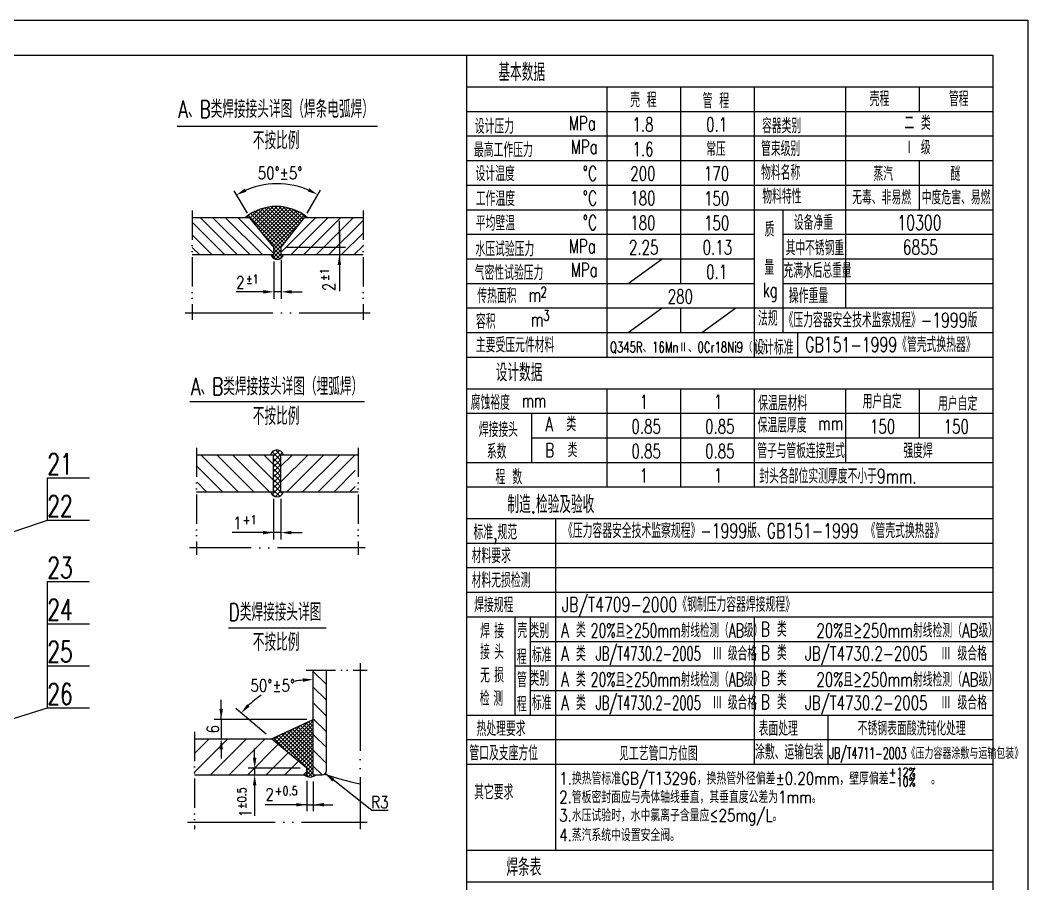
# Model space of a CAD drawing. Extents: x -11958 to 3251, y -1845 to 8235.
# Drawn here: x -8277 to -4830, y 5282 to 8235 of the extents above; entities that cross this region are included whole.
import ezdxf

# ---------------------------------------------------------------- set-up
doc = ezdxf.new("R2010")
doc.units = 0
doc.header["$LTSCALE"] = 10
for name, pattern in [('CONTINOUS', [0]), ('DIVIDE-M', [39, 30, -3, 0, -3, 0, -3]), ('DIVIDE-S', [16, 10, -2, 0, -2, 0, -2])]:
    doc.linetypes.add(name, pattern=pattern)
doc.layers.get('0').update_dxf_attribs({"linetype": 'CONTINUOUS'})
for name, color, linetype in [('CDR_DEFSET', 7, 'CONTINUOUS'), ('CDR_DIM', 7, 'CONTINUOUS'), ('CDR_DWG1', 4, 'CONTINUOUS'), ('CDR_DWG4', 3, 'DIVIDE-M')]:
    doc.layers.add(name, color=color, linetype=linetype)
doc.styles.add('HZ', font='ROMANS.shx', dxfattribs={"width": 0.75, "height": 35, "bigfont": 'HZ.shx'})
doc.styles.add('ROMANC', font='romanc', dxfattribs={"bigfont": 'hz'})
doc.styles.add('SBHZ', font='ROMANS', dxfattribs={"width": 0.85, "bigfont": 'HZ.SHX'})

# ---------------------------------------------------------------- blocks, each defined once
blk = doc.blocks.new('D')
at = {"style": 'SBHZ', "width": 0.7}
for s, p in [('材料要求', (-17.37, -2.9)), ('材料无损检测', (-17.37, -9.89))]:
    blk.add_text(s, height=4.2, dxfattribs=at).set_placement(p)

msp = doc.modelspace()

# ---------------------------------------------------------------- hatches: boundary and pattern name
at = {"layer": 'CDR_DIM', "linetype": 'CONTINOUS'}
h = msp.add_hatch(dxfattribs=at)
h.set_pattern_fill('ANSI37', scale=3, style=0)
h.set_pattern_definition([(45, (-10526.414, 4401.787), (-6.735192, 6.735192), []), (135, (-10526.414, 4401.787), (-6.735192, -6.735192), [])])
h.paths.add_polyline_path([(-7505.8, 7560.7), (-7492.1, 7560.7), (-7409, 7459.5), (-7409, 7433.7), (-7419.5, 7433.7, 0.744199), (-7375.7, 7433.7), (-7383.8, 7433.7), (-7383.8, 7459.5), (-7304.3, 7560.7), (-7294.5, 7560.7, 0.356991)])
h = msp.add_hatch(dxfattribs=at)
h.set_pattern_fill('ANSI31', color=256, scale=9.6, angle=90, style=0)
h.set_pattern_definition([(135, (-976.264, 7168.826), (-21.55261, -21.55261), [])])
h.paths.add_polyline_path([(-7688.4, 7560.7), (-7688.4, 7433.7), (-7409, 7433.7), (-7409, 7459.5), (-7492.1, 7560.7)])
h = msp.add_hatch(dxfattribs=at)
h.set_pattern_fill('ANSI31', color=256, scale=9.6, style=0)
h.set_pattern_definition([(45, (-976.264, 7168.826), (-21.55261, 21.55261), [])])
h.paths.add_polyline_path([(-7304.3, 7560.7), (-7383.8, 7459.5), (-7383.8, 7433.7), (-7103.7, 7433.7), (-7103.7, 7560.7)])
h = msp.add_hatch(dxfattribs=at)
h.set_pattern_fill('ANSI37', scale=4, style=0)
h.set_pattern_definition([(45, (-11957.66, -1844.616), (-8.980256, 8.980256), []), (135, (-11957.66, -1844.616), (-8.980256, -8.980256), [])])
h.paths.add_polyline_path([(-7384.6, 6749.4), (-7376.5, 6749.4, 0.744199), (-7420.3, 6749.4), (-7409.8, 6749.4), (-7409.8, 6622.4), (-7420.3, 6622.4, 0.744199), (-7376.5, 6622.4), (-7384.6, 6622.4)])
h = msp.add_hatch(dxfattribs=at)
h.set_pattern_fill('ANSI31', scale=12, style=0)
h.set_pattern_definition([(135, (-3124.36, 652.995), (26.94077, 26.94077), [])])
h.paths.add_polyline_path([(-7671.8, 6622.4), (-7671.8, 6749.4), (-7407.6, 6749.4), (-7407.6, 6622.4)])
h = msp.add_hatch(dxfattribs=at)
h.set_pattern_fill('ANSI31', scale=12, angle=90, style=0)
h.set_pattern_definition([(45, (-2557.71, 652.995), (26.94077, -26.94077), [])])
h.paths.add_polyline_path([(-7384.6, 6622.4), (-7384.6, 6749.4), (-7130.3, 6749.4), (-7130.3, 6622.4)])
h = msp.add_hatch(dxfattribs=at)
h.set_pattern_fill('ANSI31', color=256, scale=12, angle=90, style=0)
h.set_pattern_definition([(135, (-26045.693, 1395.602), (-26.94077, -26.94077), [])])
h.paths.add_polyline_path([(-7229.1, 6013.1), (-7273.9, 6013.1), (-7273.9, 5655), (-7241.1, 5655, 0.414214), (-7229.1, 5667)])
h = msp.add_hatch(dxfattribs=at)
h.set_pattern_fill('ANSI37', scale=3, style=0)
h.set_pattern_definition([(45, (-13015.314, 2698.462), (-6.735192, 6.735192), []), (135, (-13015.314, 2698.462), (-6.735192, -6.735192), [])])
h.paths.add_polyline_path([(-7296.3, 5677.4), (-7296.3, 5655), (-7303.7, 5655, 0.420519), (-7266.5, 5655), (-7273.9, 5655), (-7273.9, 5844.3), (-7416.4, 5778.2)])
h = msp.add_hatch(dxfattribs=at)
h.set_pattern_fill('ANSI31', color=256, scale=360, style=0)
h.set_pattern_definition([(45, (2385.037, -6926.363), (-31.8198, 31.8198), [])])
h.paths.add_polyline_path([(-7680.2, 5778.2), (-7680.2, 5655), (-7296.3, 5655), (-7296.3, 5677.4), (-7416.4, 5778.2)])

# ---------------------------------------------------------------- linework, layer by layer
for p, q in [((-6269.7, 8007.4), (-6269.7, 7083.4)), ((-6017.7, 8007.4), (-6017.7, 7335.4)), ((-5453.7, 8007.4), (-5453.7, 7251.4)), ((-5201.7, 8007.4), (-5201.7, 7923.4)), ((-6749.7, 7923.4), (-4949.7, 7923.4)), ((-6749.7, 7839.4), (-4949.7, 7839.4)), ((-6749.7, 7755.4), (-5765.7, 7755.4)), ((-6749.7, 7755.4), (-4949.7, 7755.4)), ((-5201.7, 7755.4), (-5201.7, 7671.4)), ((-6749.7, 7671.4), (-4949.7, 7671.4)), ((-6749.7, 7587.4), (-4949.7, 7587.4)), ((-6749.7, 7503.4), (-5765.7, 7503.4)), ((-5667.9, 7503.4), (-4949.7, 7503.4)), ((-6749.7, 7419.4), (-5765.7, 7419.4)), ((-5667.9, 7419.4), (-4949.7, 7419.4)), ((-6749.7, 7335.4), (-5765.7, 7335.4)), ((-5667.9, 7335.4), (-4949.7, 7335.4)), ((-6749.7, 7251.4), (-4949.7, 7251.4)), ((-6017.7, 7251.4), (-6017.7, 7167.4)), ((-6749.7, 7167.4), (-4949.7, 7167.4)), ((-6269.7, 6975.4), (-6269.7, 6639.4)), ((-6017.7, 6975.4), (-6017.7, 6639.4)), ((-5453.7, 6975.4), (-5453.7, 6723.4)), ((-6749.7, 6891.4), (-4949.7, 6891.4)), ((-6527, 6891.4), (-6527, 6723.4)), ((-6527, 6807.4), (-4949.7, 6807.4)), ((-6749.7, 6723.4), (-4949.7, 6723.4)), ((-6445.4, 6531.4), (-6445.4, 5397.4)), ((-6749.7, 6447.4), (-4949.7, 6447.4)), ((-6749.7, 6363.4), (-4949.7, 6363.4)), ((-6749.7, 6279.4), (-4949.7, 6279.4)), ((-6749.7, 6195.4), (-4949.7, 6195.4)), ((-6585.1, 6195.4), (-6585.1, 5859.4)), ((-6532.3, 6195.4), (-6532.3, 5859.4)), ((-6532.3, 6111.4), (-4949.7, 6111.4)), ((-6585.1, 6027.4), (-4949.7, 6027.4)), ((-6532.3, 5943.4), (-4949.7, 5943.4)), ((-6749.7, 5859.4), (-4949.7, 5859.4)), ((-5513.5, 5859.4), (-5513.5, 5691.4)), ((-6749.7, 5775.4), (-4949.7, 5775.4)), ((-6749.7, 5691.4), (-4949.7, 5691.4))]:
    msp.add_line(p, q)
at = {"color": 4, "linetype": 'Continuous'}
for p, q in [((-7674, 6749.4), (-7409.8, 6749.4)), ((-7409.8, 6622.4), (-7409.8, 6749.4)), ((-7384.6, 6749.4), (-7120.5, 6749.4)), ((-7384.6, 6622.4), (-7384.6, 6749.4)), ((-7674, 6622.4), (-7409.8, 6622.4)), ((-7384.6, 6622.4), (-7120.5, 6622.4))]:
    msp.add_line(p, q, dxfattribs=at)
at = {"color": 7, "linetype": 'Continuous'}
msp.add_line((-7409.8, 6483.3), (-7551.8, 6483.3), dxfattribs=at)
msp.add_lwpolyline([(-11957.7, -1844.6), (-11957.7, 8235.4), (-4829.7, 8235.4), (-4829.7, -1844.6)], close=True)
at = {"color": 4, "linetype": 'Continuous'}
for centre, start, end in [((-7398.4, 6742.8), 16.6868, 163.3132), ((-7398.4, 6628.9), 196.6868, 343.3132)]:
    msp.add_arc(centre, 22.9, start, end, dxfattribs=at)
at = {"layer": 'CDR_DIM', "linetype": 'CONTINOUS'}
for p, q in [((-7739.8, 7873.3), (-7054.7, 7873.3)), ((-7250.9, 7653.6), (-7296, 7575.3)), ((-5201.7, 7671.4), (-5201.7, 7587.4)), ((-7546, 7651.9), (-7500.7, 7575.2)), ((-7184.7, 7504.2), (-7184.7, 7549.2)), ((-7184.7, 7514), (-7184.7, 7309.1)), ((-7364.2, 7459.2), (-7163.6, 7459.2)), ((-7383.8, 7416.2), (-7383.8, 7282.5)), ((-7409, 7409.7), (-7409, 7282.5)), ((-7445, 7306.5), (-7538.2, 7306.5)), ((-7383.8, 7306.5), (-7409, 7306.5)), ((-7347.8, 7306.5), (-7311.8, 7306.5)), ((-7564.4, 6158), (-7230, 6158)), ((-7589.1, 5844.9), (-7589.1, 5911.5)), ((-7434.8, 5793.6), (-7539.3, 5881.3)), ((-7296.3, 5844.3), (-7613.1, 5844.3)), ((-7589.1, 5844.3), (-7589.1, 5778.2)), ((-7589.1, 5744.6), (-7589.1, 5711)), ((-7474.6, 5711), (-7474.6, 5744.6)), ((-7318.7, 5677.4), (-7497, 5677.4)), ((-7474.6, 5677.4), (-7474.6, 5655)), ((-7073.5, 5533.1), (-7233.4, 5659.2)), ((-7474.6, 5619), (-7474.6, 5514.7)), ((-7296.3, 5634.4), (-7296.3, 5530.4)), ((-7273.9, 5632.6), (-7273.9, 5530.4)), ((-7296.3, 5552.8), (-7438.2, 5552.8)), ((-7296.3, 5552.8), (-7206.7, 5552.8)), ((-7018.4, 5533.1), (-7073.5, 5533.1))]:
    msp.add_line(p, q, dxfattribs=at)
at = {"layer": 'CDR_DIM'}
for p, q in [((-5667.9, 7587.4), (-5667.9, 7167.4)), ((-5617.9, 7167.4), (-5617.9, 7083.4))]:
    msp.add_line(p, q, dxfattribs=at)
at = {"layer": 'CDR_DIM', "color": 7, "linetype": 'CONTINOUS'}
for p, q in [((-5201.7, 7503.4), (-4949.7, 7503.4)), ((-6197.2, 7335.4), (-6080.7, 7419.4)), ((-6197.2, 7167.4), (-6080.7, 7251.4)), ((-5945.2, 7167.4), (-5828.7, 7251.4)), ((-5201.7, 6975.4), (-5201.7, 6807.4)), ((-7409.8, 6598.4), (-7409.8, 6459.3)), ((-7384.6, 6598.4), (-7384.6, 6459.3)), ((-7384.6, 6483.3), (-7409.8, 6483.3)), ((-7348.6, 6483.3), (-7312.6, 6483.3))]:
    msp.add_line(p, q, dxfattribs=at)
at = {"layer": 'CDR_DIM', "linetype": 'Continuous'}
msp.add_line((-7695.9, 6931), (-7098.5, 6931), dxfattribs=at)
at = {"layer": 'CDR_DIM', "color": 7, "linetype": 'CONTINOUS'}
for points in [[(-8183.7, 6526), (-8183.7, 6670), (-8039.7, 6670)], [(-9188.5, 6187.2), (-8183.7, 6526), (-8039.7, 6526)], [(-8183.7, 6171.8), (-8183.7, 6315.8), (-8039.7, 6315.8)], [(-8183.7, 6027.8), (-8183.7, 6171.8), (-8039.7, 6171.8)], [(-8183.7, 5883.8), (-8183.7, 6027.8), (-8039.7, 6027.8)], [(-9877.8, 5354.2), (-8183.7, 5883.8), (-8039.7, 5883.8)]]:
    msp.add_lwpolyline(points, dxfattribs=at)
at = {"layer": 'CDR_DIM', "linetype": 'CONTINOUS'}
for centre, radius, start, end in [((-7397, 7399.8), 276.1, 65.3024, 115.3441), ((-7273.9, 5658.6), 322.4, 96.4011, 101.5172), ((-7273.9, 5658.6), 322.4, 123.5335, 133.5989)]:
    msp.add_arc(centre, radius, start, end, dxfattribs=at)
for points in [[(-7502.9, 7649), (-7508.5, 7659.6), (-7537.5, 7637.5)], [(-7288.5, 7660.9), (-7294, 7650.2), (-7259.3, 7639)], [(-7192.2, 7504.2), (-7177.2, 7504.2), (-7184.7, 7459.2)], [(-7190.7, 7397.7), (-7178.7, 7397.7), (-7184.7, 7433.7)], [(-7445, 7312.5), (-7445, 7300.5), (-7409, 7306.5)], [(-7347.8, 7312.5), (-7347.8, 7300.5), (-7383.8, 7306.5)], [(-7310.2, 5985), (-7309.5, 5973), (-7273.9, 5981)], [(-7491.9, 5888), (-7500.6, 5896.2), (-7520.9, 5865.9)], [(-7583.1, 5880.3), (-7595.1, 5880.3), (-7589.1, 5844.3)], [(-7595.1, 5742.2), (-7583.1, 5742.2), (-7589.1, 5778.2)], [(-7468.6, 5713.4), (-7480.6, 5713.4), (-7474.6, 5677.4)], [(-7480.6, 5619), (-7468.6, 5619), (-7474.6, 5655)], [(-7201.4, 5641.6), (-7208.8, 5632.2), (-7233.4, 5659.2)], [(-7332.3, 5546.8), (-7332.3, 5558.8), (-7296.3, 5552.8)], [(-7237.9, 5558.8), (-7237.9, 5546.8), (-7273.9, 5552.8)]]:
    msp.add_solid(points, dxfattribs=at)
at = {"layer": 'CDR_DIM', "color": 7, "linetype": 'CONTINOUS'}
for points in [[(-7445.8, 6489.3), (-7445.8, 6477.3), (-7409.8, 6483.3)], [(-7348.6, 6489.3), (-7348.6, 6477.3), (-7384.6, 6483.3)]]:
    msp.add_solid(points, dxfattribs=at)
at = {"layer": 'CDR_DWG1'}
for p, q in [((-6749.7, 8115.4), (-4949.7, 8115.4)), ((-6749.7, 8115.4), (-6749.7, 6975.4)), ((-4949.7, 8115.4), (-4949.7, -1724.6)), ((-6749.7, 8007.4), (-4949.7, 8007.4)), ((-5765.7, 8007.4), (-5765.7, 7083.4)), ((-7688.4, 7560.7), (-7492.1, 7560.7)), ((-7409, 7459.5), (-7492.1, 7560.7)), ((-7383.8, 7459.5), (-7304.3, 7560.7)), ((-7304.3, 7560.7), (-7103.7, 7560.7)), ((-7409, 7433.7), (-7409, 7459.5)), ((-7383.8, 7433.7), (-7383.8, 7459.5)), ((-7688.4, 7433.7), (-7409, 7433.7)), ((-7383.8, 7433.7), (-7103.7, 7433.7)), ((-6749.7, 7083.4), (-4949.7, 7083.4)), ((-6749.7, 6975.4), (-4949.7, 6975.4)), ((-6749.7, 6975.4), (-6749.7, 6531.4)), ((-5765.7, 6975.4), (-5765.7, 6639.4)), ((-6749.7, 6639.4), (-4949.7, 6639.4)), ((-6749.7, 6531.4), (-6749.7, 4425.4)), ((-6749.7, 6531.4), (-4949.7, 6531.4)), ((-5765.7, 6195.4), (-5765.7, 5691.4)), ((-7273.9, 5655), (-7273.9, 6013.1)), ((-7229.1, 5669.4), (-7229.1, 6013.1)), ((-7416.4, 5778.2), (-7273.9, 5844.3)), ((-7680.2, 5778.2), (-7416.4, 5778.2)), ((-7296.3, 5677.4), (-7416.4, 5778.2)), ((-7680.2, 5655), (-7296.3, 5655)), ((-7296.3, 5655), (-7296.3, 5677.4)), ((-7273.9, 5655), (-7243.5, 5655)), ((-6749.7, 5397.4), (-4949.7, 5397.4)), ((-6749.7, 5289.4), (-4949.7, 5289.4))]:
    msp.add_line(p, q, dxfattribs=at)
msp.add_lwpolyline([(-11657.7, -1724.6), (-11657.7, 8115.4), (-4949.7, 8115.4), (-4949.7, -1724.6)], close=True, dxfattribs=at)
for centre, radius, start, end in [((-7400.2, 7431.6), 166.8, 50.7078, 129.2922), ((-7397.6, 7440.3), 22.9, 196.6868, 343.3132), ((-7285.1, 5673.2), 26, 224.3846, 315.6154), ((-7243.5, 5669.4), 14.4, 270, 0), ((-6883.3, 6737.2), 1136.1, 251.9164, 258.2709)]:
    msp.add_arc(centre, radius, start, end, dxfattribs=at)
at = {"layer": 'CDR_DWG4', "linetype": 'DIVIDE-S'}
for p, q in [((-7688.4, 7584.7), (-7688.4, 7210.4)), ((-7103.7, 7584.7), (-7103.7, 7210.4)), ((-7674, 6773.4), (-7674, 6406.8)), ((-7120.5, 6773.4), (-7120.5, 6406.8)), ((-7297.9, 6013.1), (-7090.2, 6013.1)), ((-7680.2, 5802.2), (-7680.2, 5469.3))]:
    msp.add_line(p, q, dxfattribs=at)
at = {"layer": 'CDR_DWG4', "linetype": 'DIVIDE-M'}
for p, q in [((-7712.4, 7234.4), (-7079.7, 7234.4)), ((-7096.5, 6430.8), (-7698, 6430.8)), ((-7114.2, 6037.1), (-7114.2, 5469.3)), ((-7704.2, 5493.3), (-7090.2, 5493.3))]:
    msp.add_line(p, q, dxfattribs=at)

# ---------------------------------------------------------------- block references
at = {"linetype": 'Continuous', "xscale": 12, "yscale": 12, "zscale": 12}
msp.add_blockref('D', (-6523.8, 6413.7), dxfattribs=at)

# ---------------------------------------------------------------- texts
for s, height, style, width, p in [('基本数据', 60, 'ROMANC', 0.7, (-6640.9, 8027.1)), ('壳 程', 50.4, 'SBHZ', 0.67, (-6190.3, 7937.7)), ('管 程', 50.4, 'SBHZ', 0.67, (-5942.3, 7934.4)), ('壳程', 50.4, 'SBHZ', 0.7, (-5370.6, 7941.1)), ('管程', 50.4, 'SBHZ', 0.7, (-5099.8, 7941.1)), ('设计压力', 50.4, 'SBHZ', 0.7, (-6721.3, 7847.1)), ('MPa', 48, 'SBHZ', 0.7, (-6399.9, 7859.1)), ('1.8', 48, 'SBHZ', 0.7, (-6182.2, 7854.6)), ('0.1', 48, 'SBHZ', 0.7, (-5930.2, 7854.6)), ('容器类别', 50.4, 'SBHZ', 0.7, (-5738.9, 7848.8)), ('二 类', 48, 'SBHZ', 0.7, (-5252.3, 7860.1)), ('MPa', 48, 'SBHZ', 0.7, (-6393.5, 7777.9)), ('管束级别', 50.4, 'SBHZ', 0.7, (-5742.2, 7770.6)), ('Ⅰ 级', 48, 'SBHZ', 0.7, (-5252.3, 7776.1)), ('最高工作压力', 50.4, 'SBHZ', 0.7, (-6724.2, 7766.6)), ('1.6', 48, 'SBHZ', 0.7, (-6182.2, 7770.6)), ('常压', 48, 'SBHZ', 0.7, (-5930.2, 7770.6)), ('设计温度', 50.4, 'SBHZ', 0.7, (-6719, 7685.2)), ('%%dC', 50.4, 'SBHZ', 0.7, (-6352.5, 7685.8)), ('200', 48, 'SBHZ', 0.7, (-6189.7, 7686.6)), ('170', 48, 'SBHZ', 0.7, (-5937.7, 7686.6)), ('物料名称', 50.4, 'SBHZ', 0.7, (-5742.2, 7689.3)), ('蒸汽', 48, 'SBHZ', 0.7, (-5358, 7686.1)), ('醚', 48, 'SBHZ', 0.7, (-5094.4, 7686.1)), ('工作温度', 50.4, 'SBHZ', 0.7, (-6718, 7599.9)), ('物料特性', 50.4, 'SBHZ', 0.7, (-5738, 7607.5)), ('无毒、非易燃', 48, 'SBHZ', 0.7, (-5430.7, 7605.2)), ('中度危害、易燃', 48, 'SBHZ', 0.7, (-5192.7, 7605.2)), ('%%dC', 50.4, 'SBHZ', 0.7, (-6352.5, 7601.8)), ('180', 48, 'SBHZ', 0.7, (-6189.7, 7602.6)), ('150', 48, 'SBHZ', 0.7, (-5937.3, 7601.9)), ('平均壁温', 50.4, 'SBHZ', 0.7, (-6718, 7515.9)), ('%%dC', 50.4, 'SBHZ', 0.7, (-6352.5, 7517.8)), ('180', 48, 'SBHZ', 0.7, (-6189.7, 7518.6)), ('150', 48, 'SBHZ', 0.7, (-5937.3, 7517.9)), ('设备净重', 50.4, 'SBHZ', 0.7, (-5630.2, 7517.9)), ('10300', 50.4, 'SBHZ', 0.7, (-5276.1, 7517.9)), ('水压试验压力', 50.4, 'SBHZ', 0.7, (-6719.4, 7427.6)), ('MPa', 48, 'SBHZ', 0.7, (-6399.9, 7439.1)), ('2.25', 48, 'SBHZ', 0.7, (-6194.2, 7434.6)), ('0.13', 48, 'SBHZ', 0.7, (-5942.2, 7434.6)), ('其中不锈钢重', 50.4, 'SBHZ', 0.6, (-5658, 7431)), ('6855', 50.4, 'SBHZ', 0.7, (-5258.1, 7433.9)), ('气密性试验压力', 50.4, 'SBHZ', 0.7, (-6721.8, 7346.5)), ('MPa', 48, 'SBHZ', 0.7, (-6393.5, 7357.9)), ('0.1', 48, 'SBHZ', 0.7, (-5930.2, 7350.6)), ('充满水后总重量', 50.4, 'SBHZ', 0.6, (-5665.5, 7354)), ('传热面积', 50.4, 'SBHZ', 0.7, (-6713, 7267.6)), ('2', 36, 'SBHZ', 0.7, (-6496.5, 7288.1)), ('280', 48, 'SBHZ', 0.7, (-6061.6, 7266.1)), ('kg', 48, 'SBHZ', 0.67, (-5735.9, 7288.8)), ('操作重量', 50.4, 'SBHZ', 0.7, (-5646.9, 7267.8)), ('m', 48, 'SBHZ', 0.7, (-6537.6, 7272.7)), ('3', 36, 'SBHZ', 0.7, (-6487.4, 7207.7)), ('《压力容器安全技术监察规程》-1999版', 50.4, 'SBHZ', 0.7, (-5665.4, 7184.7)), ('容积', 50.4, 'SBHZ', 0.7, (-6717.5, 7180.3)), ('m', 48, 'SBHZ', 0.7, (-6529.7, 7187.6)), ('主要受压元件材料', 50.4, 'SBHZ', 0.7, (-6717.8, 7099.4)), ('Q345R、16MnⅡ、0Cr18Ni9（Ⅱ）', 36, 'SBHZ', 0.7, (-6258.9, 7099.1)), ('设计标准', 50.4, 'SBHZ', 0.7, (-5765.4, 7091.5)), (' GB151-1999《管壳式换热器》', 50.4, 'SBHZ', 0.7, (-5615.4, 7100.7)), ('设计数据', 60, 'SBHZ', 0.7, (-6650, 7000.4)), ('腐蚀裕度', 50.4, 'SBHZ', 0.7, (-6735.5, 6903.1)), ('mm', 48, 'SBHZ', 0.67, (-6560.4, 6910.7)), ('1', 48, 'SBHZ', 0.7, (-6157.6, 6906.1)), ('1', 48, 'SBHZ', 0.7, (-5903.9, 6906.1)), ('保温层材料', 50.4, 'SBHZ', 0.7, (-5752.1, 6900.4)), ('用户自定', 48, 'SBHZ', 0.7, (-5395.1, 6907.9)), ('用户自定', 48, 'SBHZ', 0.7, (-5136.9, 6899.9)), ('焊接接头', 50.4, 'SBHZ', 0.7, (-6707.8, 6809.8)), ('A  类', 48, 'HZ', 0.7, (-6480.3, 6830.6)), ('0.85', 48, 'SBHZ', 0.7, (-6185.7, 6822.1)), ('0.85', 48, 'SBHZ', 0.7, (-5933.7, 6822.1)), ('保温层厚度', 50.4, 'SBHZ', 0.7, (-5753.9, 6825.2)), ('mm', 48, 'SBHZ', 0.7, (-5547.4, 6833.9)), ('150', 48, 'SBHZ', 0.7, (-5369.7, 6822.1)), ('150', 48, 'SBHZ', 0.7, (-5117.7, 6822.1)), ('系数', 50.4, 'SBHZ', 0.7, (-6680.2, 6735.3)), ('B  类', 48, 'HZ', 0.7, (-6480.3, 6741.3)), ('管子与管板连接型式', 50.4, 'SBHZ', 0.6, (-5755, 6737.5)), ('强度焊', 50.4, 'SBHZ', 0.7, (-5255.6, 6738.1)), ('0.85', 48, 'SBHZ', 0.7, (-6185.7, 6738.1)), ('0.85', 48, 'SBHZ', 0.7, (-5933.7, 6738.1)), ('程 数', 50.4, 'SBHZ', 0.7, (-6650.8, 6648.1)), ('1', 48, 'SBHZ', 0.7, (-6157.6, 6654.1)), ('1', 48, 'SBHZ', 0.7, (-5903.9, 6654.1)), ('封头各部位实测厚度不小于9mm.', 50.4, 'SBHZ', 0.7, (-5748.2, 6651.1)), ('制造.检验及验收', 60, 'SBHZ', 0.7, (-6610.1, 6549.6)), ('标准,规范', 50.4, 'SBHZ', 0.7, (-6726, 6459.6)), ('《压力容器安全技术监察规程》-1999版、GB151-1999 《管壳式换热器》', 50.4, 'SBHZ', 0.7, (-6419.5, 6464.5)), ('焊接规程', 50.4, 'SBHZ', 0.7, (-6723.7, 6210.7)), ('JB/T4709-2000《钢制压力容器焊接规程》', 50.4, 'SBHZ', 0.7, (-6423.4, 6212.3)), ('焊', 50.4, 'SBHZ', 0.7, (-6703.2, 6121.4)), ('接', 50.4, 'SBHZ', 0.7, (-6655.2, 6121.8)), ('壳', 50.4, 'SBHZ', 0.7, (-6575.6, 6123.5)), (' 类别', 50.4, 'HZ', 0.7, (-6558.5, 6122.9)), ('A 类', 50.4, 'HZ', 0.7, (-6426.7, 6124.9)), ('20%且≥250mm射线检测（AB级）', 48, 'SBHZ', 0.65, (-6325.1, 6124.6)), ('B 类', 50.4, 'HZ', 0.7, (-5743.9, 6127.5)), ('20%且≥250mm射线检测（AB级）', 48, 'SBHZ', 0.7, (-5553.1, 6124.6)), ('接', 50.4, 'SBHZ', 0.7, (-6703.2, 6049.8)), ('头', 50.4, 'SBHZ', 0.7, (-6655.2, 6050.1)), ('JB/T4730.2-2005  Ⅲ 级合格', 48, 'HZ', 0.6, (-6307.2, 6045.6)), ('B 类', 50.4, 'HZ', 0.7, (-5743.9, 6046.9)), ('JB/T4730.2-2005  Ⅲ 级合格', 48, 'HZ', 0.7, (-5592, 6045.6)), ('程', 50.4, 'SBHZ', 0.7, (-6577.9, 6033.2)), ('标准', 50.4, 'SBHZ', 0.7, (-6526.3, 6039.5)), ('A 类', 50.4, 'HZ', 0.7, (-6426.7, 6044.3)), ('无', 50.4, 'SBHZ', 0.7, (-6703.2, 5970.2)), ('损', 50.4, 'SBHZ', 0.7, (-6655.2, 5970.6)), ('管', 50.4, 'SBHZ', 0.7, (-6577.1, 5954.5)), (' 类别', 50.4, 'HZ', 0.7, (-6558.5, 5959.3)), ('A 类', 50.4, 'HZ', 0.7, (-6426.7, 5956.9)), ('20%且≥250mm射线检测（AB级）', 48, 'SBHZ', 0.65, (-6325.1, 5956.6)), ('B 类', 50.4, 'HZ', 0.7, (-5743.9, 5959.5)), ('20%且≥250mm射线检测（AB级）', 48, 'SBHZ', 0.7, (-5553.1, 5956.6)), ('检', 50.4, 'SBHZ', 0.7, (-6704.4, 5891)), ('测', 50.4, 'SBHZ', 0.7, (-6658.2, 5890.8)), ('标准', 50.4, 'SBHZ', 0.7, (-6526.3, 5875.9)), ('A 类', 50.4, 'HZ', 0.7, (-6426.7, 5876.3)), ('JB/T4730.2-2005  Ⅲ 级合格', 48, 'HZ', 0.6, (-6307.2, 5877.6)), ('B 类', 50.4, 'HZ', 0.7, (-5743.9, 5878.9)), ('JB/T4730.2-2005  Ⅲ 级合格', 48, 'HZ', 0.7, (-5592, 5877.6)), ('程', 50.4, 'SBHZ', 0.7, (-6577.9, 5871.1)), ('热处理要求', 50.4, 'SBHZ', 0.7, (-6715.5, 5787.6)), ('表面处理', 50.4, 'HZ', 0.7, (-5750.5, 5787.9)), ('不锈钢表面酸洗钝化处理', 48, 'HZ', 0.7, (-5411.8, 5789.6)), (' 管口及支座方位', 50.4, 'SBHZ', 0.7, (-6764.2, 5704.2)), ('见工艺管口方位图', 48, 'SBHZ', 0.7, (-6227.9, 5703.9)), ('涂敷、运输包装', 50.4, 'SBHZ', 0.7, (-5762.8, 5707.7)), ('JB/T4711-2003《压力容器涂敷与运输包装》', 39.375, 'SBHZ', 0.6, (-5509, 5709.3)), ('其它要求', 50.4, 'SBHZ', 0.7, (-6723.7, 5570.4)), ('2.管板密封面应与壳体轴线垂直，其垂直度公差为1mm。', 42, 'HZ', 0.8, (-6432.8, 5558)), ('3.水压试验时，水中氯离子含量应≤25mg/L。', 42, 'HZ', 0.8, (-6432.8, 5495.6)), ('4.蒸汽系统中设置安全阀。', 42, 'HZ', 0.8, (-6432.8, 5428.1)), ('焊条表', 60, 'HZ', 0.7, (-6613.6, 5309))]:
    msp.add_text(s, height=height, dxfattribs=dict(style=style, width=width)).set_placement(p)
at = {"color": 7, "linetype": 'Continuous', "style": 'HZ', "width": 0.8}
for s, height, p in [('1', 42, (-7548, 6494.9)), ('+1', 30, (-7515.7, 6512.3))]:
    msp.add_text(s, height=height, dxfattribs=at).set_placement(p)
at = {"layer": 'CDR_DEFSET', "linetype": 'Continuous', "style": 'HZ', "width": 0.8}
for s, height, p in [('1.换热管标准GB/T13296，换热管外径偏差%%p0.20mm，壁厚偏差    。', 42, (-6432.3, 5621.6)), ('+12%', 30, (-5305.6, 5649.3)), ('-10%', 30, (-5305.6, 5615.5))]:
    msp.add_text(s, height=height, dxfattribs=at).set_placement(p)
at = {"layer": 'CDR_DIM', "linetype": 'CONTINOUS', "style": 'HZ'}
for s, height, width, p in [('A、B类焊接接头详图（焊条电弧焊）', 60, 0.7, (-7735.3, 7901.1)), ('不按比例', 60, 0.7, (-7480.9, 7793.6)), ('50%%d%%p5%%d', 42, 0.8, (-7464, 7691.6)), ('2', 42, 0.8, (-7537.8, 7318)), ('%%p1', 30, 0.8, (-7504.1, 7335.4)), ('D类焊接接头详图', 60, 0.7, (-7563.4, 6181.4)), ('不按比例', 60, 0.7, (-7480.9, 6078.3)), ('50%%D%%p5%%d', 42, 0.8, (-7489, 5939.4)), ('2', 42, 0.8, (-7437.8, 5566.8)), ('+0.5', 30, 0.8, (-7406, 5585.3)), ('R3', 42, 0.8, (-7075.8, 5540.6))]:
    msp.add_text(s, height=height, dxfattribs=dict(at, width=width)).set_placement(p)
at = {"layer": 'CDR_DIM', "style": 'HZ', "width": 0.7}
for s, p in [('质', (-5730, 7494.7)), ('量', (-5730.8, 7365.1)), ('法规', (-5752.8, 7190.1))]:
    msp.add_text(s, height=50.4, dxfattribs=at).set_placement(p)
at = {"layer": 'CDR_DIM', "linetype": 'CONTINOUS', "style": 'HZ', "width": 0.8}
for s, height, p in [('%%P1', 30, (-7220.9, 7343.9)), ('2', 42, (-7199.3, 7308.9)), ('%%p0.5', 30, (-7503.8, 5538)), ('1', 42, (-7485.3, 5509.2))]:
    msp.add_text(s, height=height, rotation=90, dxfattribs=at).set_placement(p)
at = {"layer": 'CDR_DIM', "linetype": 'Continuous', "style": 'HZ', "width": 0.7}
for s, p in [('A、B类焊接接头详图（埋弧焊）', (-7692.1, 6952.8)), ('不按比例', (-7480.9, 6851.3))]:
    msp.add_text(s, height=60, dxfattribs=at).set_placement(p)
at = {"layer": 'CDR_DIM', "linetype": 'CONTINOUS', "insert": (-7617.6, 5811.3), "char_height": 42, "attachment_point": 5, "rotation": 90, "style": 'HZ'}
msp.add_mtext('\\A1;6', dxfattribs=at)
at = {"layer": 'CDR_DWG1', "style": 'HZ', "width": 0.7}
for s, p in [('21', (-8183.7, 6682)), ('22', (-8183.7, 6538)), ('23', (-8183.7, 6327.8)), ('24', (-8183.7, 6183.8)), ('25', (-8183.7, 6039.8)), ('26', (-8183.7, 5895.8))]:
    msp.add_text(s, height=72, dxfattribs=at).set_placement(p)

doc.saveas('drawing.dxf')
